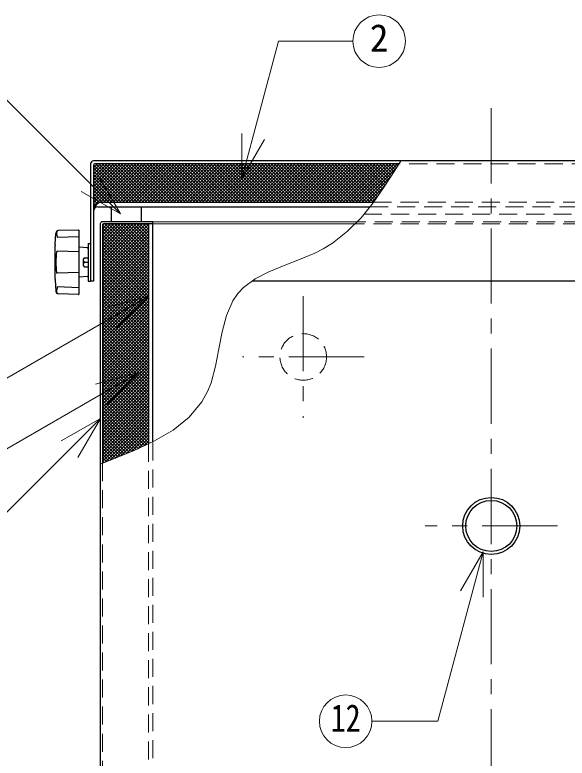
# Model space of a CAD drawing. Units: millimetres at full size, sheet at 1:10; details may follow other scales. Extents: x -2123 to 1927, y -1358 to 1452.
# Drawn here: x -1789.6 to -1422.4, y -520.1 to -25.4 of the extents above; entities that cross this region are included whole.
import ezdxf
from ezdxf.enums import TextEntityAlignment as Align

# ---------------------------------------------------------------- set-up
doc = ezdxf.new("R2010")
doc.units = ezdxf.units.MM
doc.header["$LTSCALE"] = 10
doc.linetypes.add('CHAIN1', pattern=[8, 5, -1, 1, -1])
doc.linetypes.add('DASHED1', pattern=[1.8, 1.2, -0.6])
doc.layers.add('0-0', color=7, linetype='Continuous', lineweight=18)
doc.styles.add('ＭＳ ゴシック', font='')
doc.styles.get('ＭＳ ゴシック').set_extended_font_data('MS Gothic')

msp = doc.modelspace()

# ---------------------------------------------------------------- linework, layer by layer
at = {"layer": '0-0'}
for p, q in [((-1638.69, -134.44), (-1614.17, -42.94)), ((-1564.84, -42.94), (-1614.17, -42.94)), ((-1719.4, -157.9), (-1805.96, -71.35)), ((-1638.69, -134.44), (-1638.69, -104.44)), ((-1638.69, -134.44), (-1623.69, -108.46)), ((-1719.4, -157.9), (-1734.4, -131.92)), ((-1719.4, -157.9), (-1745.39, -142.9)), ((-1700.49, -212.62), (-1812.37, -277.21)), ((-1700.49, -212.62), (-1729.47, -220.38)), ((-1700.49, -212.62), (-1721.71, -233.83)), ((-1707.06, -263.47), (-1830.3, -334.62)), ((-1707.06, -263.47), (-1736.03, -271.24)), ((-1707.06, -263.47), (-1728.27, -284.68)), ((-1732.7, -293.98), (-1823.55, -384.84)), ((-1732.7, -293.98), (-1758.68, -308.98)), ((-1732.7, -293.98), (-1747.7, -319.96)), ((-1478.23, -382.87), (-1508.43, -495.58)), ((-1478.23, -382.87), (-1493.23, -408.85)), ((-1478.23, -382.87), (-1478.23, -412.87)), ((-1552.11, -495.58), (-1508.43, -495.58))]:
    msp.add_line(p, q, dxfattribs=at)
at = {"layer": '0-0', "color": 4, "linetype": 'CHAIN1', "lineweight": 9}
for p, q in [((-1472.8, -87.59), (-1472.8, -818.09)), ((-1597.8, -212.59), (-1597.8, -293.59)), ((-1557.3, -253.09), (-1638.3, -253.09)), ((-1428.8, -365.59), (-1516.8, -365.59))]:
    msp.add_line(p, q, dxfattribs=at)
at = {"layer": '0-0', "color": 5, "lineweight": 25}
for p, q in [((-1208.3, -122.59), (-1737.3, -122.59)), ((-1739.3, -124.59), (-1739.3, -202.59)), ((-1737.3, -125.59), (-1737.3, -202.59)), ((-1534.15, -124.59), (-1736.3, -124.59)), ((-1734.3, -153.09), (-1553.44, -153.09)), ((-1731.3, -150.09), (-1551.06, -150.09)), ((-1725.3, -163.09), (-1725.3, -153.09)), ((-1705.3, -163.09), (-1705.3, -153.09)), ((-1697.8, -163.09), (-1731.3, -163.09)), ((-1697.8, -309.55), (-1697.8, -163.09)), ((-1732.8, -164.59), (-1732.8, -753.59)), ((-1731.3, -165.34), (-1731.3, -323.82)), ((-1697.8, -164.59), (-1730.55, -164.59)), ((-1700.8, -164.59), (-1700.8, -310.97)), ((-1762.79, -178.32), (-1762.4, -170.94)), ((-1747.32, -168.62), (-1760.47, -169.05)), ((-1746.8, -211.05), (-1746.8, -169.12)), ((-1746.8, -173.15), (-1761.35, -173.64)), ((-1740.8, -177.59), (-1739.3, -177.59)), ((-1762.8, -201.32), (-1762.8, -178.85)), ((-1746.8, -183.23), (-1761.35, -182.75)), ((-1741.26, -180.55), (-1746.8, -180.09)), ((-1744.05, -187.74), (-1744.05, -192.44)), ((-1743.43, -187.09), (-1740.8, -187.09)), ((-1743.43, -190.09), (-1740.8, -190.09)), ((-1746.8, -196.94), (-1761.35, -197.43)), ((-1743.43, -193.09), (-1740.8, -193.09)), ((-1762.79, -201.85), (-1762.4, -209.23)), ((-1741.26, -199.62), (-1746.8, -200.09)), ((-1737.3, -202.59), (-1739.3, -202.59)), ((-1206.3, -202.59), (-1631.75, -202.59)), ((-1746.8, -207.02), (-1761.35, -206.54)), ((-1747.32, -211.55), (-1760.47, -211.13))]:
    msp.add_line(p, q, dxfattribs=at)
at = {"layer": '0-0', "color": 4, "lineweight": 9}
for p, q in [((-1737.3, -152.67), (-1709.21, -124.59)), ((-1737.3, -150.55), (-1711.33, -124.59)), ((-1737.3, -148.43), (-1713.46, -124.59)), ((-1737.3, -146.31), (-1715.58, -124.59)), ((-1737.3, -144.19), (-1717.7, -124.59)), ((-1737.3, -142.07), (-1719.82, -124.59)), ((-1737.3, -139.95), (-1721.94, -124.59)), ((-1737.3, -137.83), (-1724.06, -124.59)), ((-1737.3, -135.7), (-1726.18, -124.59)), ((-1737.3, -133.58), (-1728.3, -124.59)), ((-1737.3, -131.46), (-1730.43, -124.59)), ((-1737.3, -129.34), (-1732.55, -124.59)), ((-1737.3, -127.22), (-1734.67, -124.59)), ((-1737.3, -127.34), (-1714.55, -150.09)), ((-1737.25, -125.27), (-1712.43, -150.09)), ((-1735.81, -124.59), (-1710.31, -150.09)), ((-1733.69, -124.59), (-1708.19, -150.09)), ((-1732.78, -150.27), (-1707.09, -124.59)), ((-1731.57, -124.59), (-1706.07, -150.09)), ((-1730.47, -150.09), (-1704.97, -124.59)), ((-1729.45, -124.59), (-1703.95, -150.09)), ((-1728.35, -150.09), (-1702.85, -124.59)), ((-1727.33, -124.59), (-1701.83, -150.09)), ((-1726.23, -150.09), (-1700.73, -124.59)), ((-1725.2, -124.59), (-1699.7, -150.09)), ((-1724.11, -150.09), (-1698.61, -124.59)), ((-1723.08, -124.59), (-1697.58, -150.09)), ((-1721.99, -150.09), (-1696.49, -124.59)), ((-1720.96, -124.59), (-1695.46, -150.09)), ((-1719.86, -150.09), (-1694.36, -124.59)), ((-1718.84, -124.59), (-1693.34, -150.09)), ((-1717.74, -150.09), (-1692.24, -124.59)), ((-1716.72, -124.59), (-1691.22, -150.09)), ((-1715.62, -150.09), (-1690.12, -124.59)), ((-1714.6, -124.59), (-1689.1, -150.09)), ((-1713.5, -150.09), (-1688, -124.59)), ((-1712.48, -124.59), (-1686.98, -150.09)), ((-1711.38, -150.09), (-1685.88, -124.59)), ((-1710.36, -124.59), (-1684.86, -150.09)), ((-1709.26, -150.09), (-1683.76, -124.59)), ((-1708.23, -124.59), (-1682.73, -150.09)), ((-1707.14, -150.09), (-1681.64, -124.59)), ((-1706.11, -124.59), (-1680.61, -150.09)), ((-1705.01, -150.09), (-1679.51, -124.59)), ((-1703.99, -124.59), (-1678.49, -150.09)), ((-1702.89, -150.09), (-1677.39, -124.59)), ((-1701.87, -124.59), (-1676.37, -150.09)), ((-1700.77, -150.09), (-1675.27, -124.59)), ((-1699.75, -124.59), (-1674.25, -150.09)), ((-1698.65, -150.09), (-1673.15, -124.59)), ((-1697.63, -124.59), (-1672.13, -150.09)), ((-1696.53, -150.09), (-1671.03, -124.59)), ((-1695.51, -124.59), (-1670.01, -150.09)), ((-1694.41, -150.09), (-1668.91, -124.59)), ((-1693.38, -124.59), (-1667.88, -150.09)), ((-1692.29, -150.09), (-1666.79, -124.59)), ((-1691.26, -124.59), (-1665.76, -150.09)), ((-1690.17, -150.09), (-1664.67, -124.59)), ((-1689.14, -124.59), (-1663.64, -150.09)), ((-1688.04, -150.09), (-1662.54, -124.59)), ((-1687.02, -124.59), (-1661.52, -150.09)), ((-1685.92, -150.09), (-1660.42, -124.59)), ((-1684.9, -124.59), (-1659.4, -150.09)), ((-1683.8, -150.09), (-1658.3, -124.59)), ((-1682.78, -124.59), (-1657.28, -150.09)), ((-1681.68, -150.09), (-1656.18, -124.59)), ((-1680.66, -124.59), (-1655.16, -150.09)), ((-1679.56, -150.09), (-1654.06, -124.59)), ((-1678.54, -124.59), (-1653.04, -150.09)), ((-1677.44, -150.09), (-1651.94, -124.59)), ((-1676.41, -124.59), (-1650.91, -150.09)), ((-1675.32, -150.09), (-1649.82, -124.59)), ((-1674.29, -124.59), (-1648.79, -150.09)), ((-1673.19, -150.09), (-1647.69, -124.59)), ((-1672.17, -124.59), (-1646.67, -150.09)), ((-1671.07, -150.09), (-1645.57, -124.59)), ((-1670.05, -124.59), (-1644.55, -150.09)), ((-1668.95, -150.09), (-1643.45, -124.59)), ((-1667.93, -124.59), (-1642.43, -150.09)), ((-1666.83, -150.09), (-1641.33, -124.59)), ((-1665.81, -124.59), (-1640.31, -150.09)), ((-1664.71, -150.09), (-1639.21, -124.59)), ((-1663.69, -124.59), (-1638.19, -150.09)), ((-1662.59, -150.09), (-1637.09, -124.59)), ((-1661.57, -124.59), (-1636.07, -150.09)), ((-1660.47, -150.09), (-1634.97, -124.59)), ((-1659.44, -124.59), (-1633.94, -150.09)), ((-1658.35, -150.09), (-1632.85, -124.59)), ((-1657.32, -124.59), (-1631.82, -150.09)), ((-1656.22, -150.09), (-1630.72, -124.59)), ((-1655.2, -124.59), (-1629.7, -150.09)), ((-1654.1, -150.09), (-1628.6, -124.59)), ((-1653.08, -124.59), (-1627.58, -150.09)), ((-1651.98, -150.09), (-1626.48, -124.59)), ((-1650.96, -124.59), (-1625.46, -150.09)), ((-1649.86, -150.09), (-1624.36, -124.59)), ((-1648.84, -124.59), (-1623.34, -150.09)), ((-1647.74, -150.09), (-1622.24, -124.59)), ((-1646.72, -124.59), (-1621.22, -150.09)), ((-1645.62, -150.09), (-1620.12, -124.59)), ((-1644.59, -124.59), (-1619.09, -150.09)), ((-1643.5, -150.09), (-1618, -124.59)), ((-1642.47, -124.59), (-1616.97, -150.09)), ((-1641.37, -150.09), (-1615.87, -124.59)), ((-1640.35, -124.59), (-1614.85, -150.09)), ((-1639.25, -150.09), (-1613.75, -124.59)), ((-1638.23, -124.59), (-1612.73, -150.09)), ((-1637.13, -150.09), (-1611.63, -124.59)), ((-1636.11, -124.59), (-1610.61, -150.09)), ((-1635.01, -150.09), (-1609.51, -124.59)), ((-1633.99, -124.59), (-1608.49, -150.09)), ((-1632.89, -150.09), (-1607.39, -124.59)), ((-1631.87, -124.59), (-1606.37, -150.09)), ((-1630.77, -150.09), (-1605.27, -124.59)), ((-1629.75, -124.59), (-1604.25, -150.09)), ((-1628.65, -150.09), (-1603.15, -124.59)), ((-1627.62, -124.59), (-1602.12, -150.09)), ((-1626.53, -150.09), (-1601.03, -124.59)), ((-1625.5, -124.59), (-1600, -150.09)), ((-1624.4, -150.09), (-1598.9, -124.59)), ((-1623.38, -124.59), (-1597.88, -150.09)), ((-1622.28, -150.09), (-1596.78, -124.59)), ((-1621.26, -124.59), (-1595.76, -150.09)), ((-1620.16, -150.09), (-1594.66, -124.59)), ((-1619.14, -124.59), (-1593.64, -150.09)), ((-1618.04, -150.09), (-1592.54, -124.59)), ((-1617.02, -124.59), (-1591.52, -150.09)), ((-1615.92, -150.09), (-1590.42, -124.59)), ((-1614.9, -124.59), (-1589.4, -150.09)), ((-1613.8, -150.09), (-1588.3, -124.59)), ((-1612.77, -124.59), (-1587.27, -150.09)), ((-1611.68, -150.09), (-1586.18, -124.59)), ((-1610.65, -124.59), (-1585.15, -150.09)), ((-1609.56, -150.09), (-1584.06, -124.59)), ((-1608.53, -124.59), (-1583.03, -150.09)), ((-1607.43, -150.09), (-1581.93, -124.59)), ((-1606.41, -124.59), (-1580.91, -150.09)), ((-1605.31, -150.09), (-1579.81, -124.59)), ((-1604.29, -124.59), (-1578.79, -150.09)), ((-1603.19, -150.09), (-1577.69, -124.59)), ((-1602.17, -124.59), (-1576.67, -150.09)), ((-1601.07, -150.09), (-1575.57, -124.59)), ((-1600.05, -124.59), (-1574.55, -150.09)), ((-1598.95, -150.09), (-1573.45, -124.59)), ((-1597.93, -124.59), (-1572.43, -150.09)), ((-1596.83, -150.09), (-1571.33, -124.59)), ((-1595.8, -124.59), (-1570.3, -150.09)), ((-1594.71, -150.09), (-1569.21, -124.59)), ((-1593.68, -124.59), (-1568.18, -150.09)), ((-1592.58, -150.09), (-1567.08, -124.59)), ((-1591.56, -124.59), (-1566.06, -150.09)), ((-1590.46, -150.09), (-1564.96, -124.59)), ((-1589.44, -124.59), (-1563.94, -150.09)), ((-1588.34, -150.09), (-1562.84, -124.59)), ((-1587.32, -124.59), (-1561.82, -150.09)), ((-1586.22, -150.09), (-1560.72, -124.59)), ((-1585.2, -124.59), (-1559.7, -150.09)), ((-1584.1, -150.09), (-1558.6, -124.59)), ((-1583.08, -124.59), (-1557.58, -150.09)), ((-1581.98, -150.09), (-1556.48, -124.59)), ((-1580.95, -124.59), (-1555.45, -150.09)), ((-1579.86, -150.09), (-1554.36, -124.59)), ((-1578.83, -124.59), (-1553.33, -150.09)), ((-1577.74, -150.09), (-1552.24, -124.59)), ((-1576.71, -124.59), (-1551.21, -150.09)), ((-1575.61, -150.09), (-1550.11, -124.59)), ((-1574.59, -124.59), (-1550.25, -148.93)), ((-1573.49, -150.09), (-1547.99, -124.59)), ((-1572.47, -124.59), (-1549.37, -147.68)), ((-1571.37, -150.09), (-1545.87, -124.59)), ((-1570.35, -124.59), (-1548.5, -146.44)), ((-1569.25, -150.09), (-1543.75, -124.59)), ((-1568.23, -124.59), (-1547.62, -145.19)), ((-1567.13, -150.09), (-1541.63, -124.59)), ((-1566.11, -124.59), (-1546.75, -143.95)), ((-1565.01, -150.09), (-1539.51, -124.59)), ((-1563.98, -124.59), (-1545.87, -142.7)), ((-1562.89, -150.09), (-1537.39, -124.59)), ((-1561.86, -124.59), (-1544.99, -141.46)), ((-1560.76, -150.09), (-1535.26, -124.59)), ((-1559.74, -124.59), (-1544.12, -140.21)), ((-1558.64, -150.09), (-1535.82, -127.26)), ((-1557.62, -124.59), (-1543.28, -138.93)), ((-1555.5, -124.59), (-1542.45, -137.64)), ((-1553.38, -124.59), (-1541.62, -136.34)), ((-1551.26, -124.59), (-1540.79, -135.05)), ((-1549.14, -124.59), (-1539.96, -133.76)), ((-1547.01, -124.59), (-1539.13, -132.47)), ((-1544.89, -124.59), (-1538.3, -131.18)), ((-1542.77, -124.59), (-1537.47, -129.89)), ((-1540.65, -124.59), (-1536.65, -128.59)), ((-1538.53, -124.59), (-1535.83, -127.28)), ((-1536.41, -124.59), (-1535.02, -125.98)), ((-1534.29, -124.59), (-1534.2, -124.67)), ((-1737.3, -129.46), (-1716.68, -150.09)), ((-1737.3, -131.58), (-1718.8, -150.09)), ((-1556.52, -150.09), (-1539.53, -133.1)), ((-1737.3, -133.7), (-1720.92, -150.09)), ((-1737.3, -135.82), (-1723.04, -150.09)), ((-1737.3, -137.95), (-1725.16, -150.09)), ((-1737.3, -140.07), (-1727.28, -150.09)), ((-1737.3, -142.19), (-1729.4, -150.09)), ((-1554.4, -150.09), (-1543.35, -139.04)), ((-1737.3, -144.31), (-1731.52, -150.09)), ((-1737.3, -146.43), (-1733.3, -150.43)), ((-1552.28, -150.09), (-1548.18, -145.98)), ((-1737.3, -148.55), (-1734.71, -151.15)), ((-1737.3, -150.67), (-1735.83, -152.15)), ((-1737.3, -152.8), (-1736.68, -153.42)), ((-1737.3, -154.8), (-1737.12, -154.61)), ((-1737.3, -154.92), (-1737.2, -155.01)), ((-1562.02, -163.09), (-1697.8, -163.09)), ((-1731.3, -193.34), (-1702.54, -164.59)), ((-1731.3, -191.22), (-1704.67, -164.59)), ((-1731.3, -189.1), (-1706.79, -164.59)), ((-1731.3, -186.98), (-1708.91, -164.59)), ((-1731.3, -184.86), (-1711.03, -164.59)), ((-1731.3, -182.74), (-1713.15, -164.59)), ((-1731.3, -180.62), (-1715.27, -164.59)), ((-1731.3, -178.49), (-1717.39, -164.59)), ((-1731.3, -176.37), (-1719.51, -164.59)), ((-1731.3, -174.25), (-1721.64, -164.59)), ((-1731.3, -172.13), (-1723.76, -164.59)), ((-1731.3, -170.01), (-1725.88, -164.59)), ((-1731.3, -167.89), (-1728, -164.59)), ((-1731.3, -165.77), (-1730.12, -164.59)), ((-1731.3, -195.47), (-1700.8, -164.97)), ((-1731.3, -197.59), (-1700.8, -167.09)), ((-1731.3, -167.28), (-1700.8, -197.78)), ((-1731.28, -165.18), (-1700.8, -195.66)), ((-1729.75, -164.59), (-1700.8, -193.54)), ((-1727.63, -164.59), (-1700.8, -191.42)), ((-1725.51, -164.59), (-1700.8, -189.3)), ((-1723.39, -164.59), (-1700.8, -187.17)), ((-1721.27, -164.59), (-1700.8, -185.05)), ((-1719.15, -164.59), (-1700.8, -182.93)), ((-1717.02, -164.59), (-1700.8, -180.81)), ((-1714.9, -164.59), (-1700.8, -178.69)), ((-1712.78, -164.59), (-1700.8, -176.57)), ((-1710.66, -164.59), (-1700.8, -174.45)), ((-1708.54, -164.59), (-1700.8, -172.32)), ((-1706.42, -164.59), (-1700.8, -170.2)), ((-1704.3, -164.59), (-1700.8, -168.08)), ((-1702.18, -164.59), (-1700.8, -165.96)), ((-1563.51, -164.59), (-1697.8, -164.59)), ((-1731.3, -199.71), (-1700.8, -169.21)), ((-1731.3, -169.4), (-1700.8, -199.9)), ((-1731.3, -201.83), (-1700.8, -171.33)), ((-1731.3, -171.52), (-1700.8, -202.02)), ((-1731.3, -203.95), (-1700.8, -173.45)), ((-1731.3, -173.64), (-1700.8, -204.14)), ((-1731.3, -206.07), (-1700.8, -175.57)), ((-1731.3, -175.77), (-1700.8, -206.27)), ((-1731.3, -208.19), (-1700.8, -177.69)), ((-1731.3, -177.89), (-1700.8, -208.39)), ((-1731.3, -210.31), (-1700.8, -179.81)), ((-1731.3, -180.01), (-1700.8, -210.51)), ((-1731.3, -212.44), (-1700.8, -181.94)), ((-1731.3, -182.13), (-1700.8, -212.63)), ((-1731.3, -214.56), (-1700.8, -184.06)), ((-1731.3, -184.25), (-1700.8, -214.75)), ((-1731.3, -216.68), (-1700.8, -186.18)), ((-1731.3, -186.37), (-1700.8, -216.87)), ((-1731.3, -218.8), (-1700.8, -188.3)), ((-1731.3, -188.49), (-1700.8, -218.99)), ((-1731.3, -220.92), (-1700.8, -190.42)), ((-1731.3, -190.61), (-1700.8, -221.11)), ((-1731.3, -223.04), (-1700.8, -192.54)), ((-1731.3, -192.74), (-1700.8, -223.24)), ((-1731.3, -225.16), (-1700.8, -194.66)), ((-1731.3, -194.86), (-1700.8, -225.36)), ((-1731.3, -227.29), (-1700.8, -196.79)), ((-1731.3, -196.98), (-1700.8, -227.48)), ((-1731.3, -229.41), (-1700.8, -198.91)), ((-1731.3, -199.1), (-1700.8, -229.6)), ((-1731.3, -231.53), (-1700.8, -201.03)), ((-1731.3, -201.22), (-1700.8, -231.72)), ((-1731.3, -233.65), (-1700.8, -203.15)), ((-1731.3, -203.34), (-1700.8, -233.84)), ((-1731.3, -235.77), (-1700.8, -205.27)), ((-1731.3, -205.46), (-1700.8, -235.96)), ((-1731.3, -237.89), (-1700.8, -207.39)), ((-1731.3, -207.59), (-1700.8, -238.09)), ((-1731.3, -240.01), (-1700.8, -209.51)), ((-1731.3, -209.71), (-1700.8, -240.21)), ((-1731.3, -242.13), (-1700.8, -211.63)), ((-1731.3, -211.83), (-1700.8, -242.33)), ((-1731.3, -244.26), (-1700.8, -213.76)), ((-1731.3, -213.95), (-1700.8, -244.45)), ((-1731.3, -246.38), (-1700.8, -215.88)), ((-1731.3, -216.07), (-1700.8, -246.57)), ((-1731.3, -248.5), (-1700.8, -218)), ((-1731.3, -218.19), (-1700.8, -248.69)), ((-1731.3, -250.62), (-1700.8, -220.12)), ((-1731.3, -220.31), (-1700.8, -250.81)), ((-1731.3, -252.74), (-1700.8, -222.24)), ((-1731.3, -222.43), (-1700.8, -252.93)), ((-1731.3, -254.86), (-1700.8, -224.36)), ((-1731.3, -224.56), (-1700.8, -255.06)), ((-1731.3, -256.98), (-1700.8, -226.48)), ((-1731.3, -226.68), (-1700.8, -257.18)), ((-1731.3, -259.1), (-1700.8, -228.6)), ((-1731.3, -228.8), (-1700.8, -259.3)), ((-1731.3, -261.23), (-1700.8, -230.73)), ((-1731.3, -230.92), (-1700.8, -261.42)), ((-1731.3, -263.35), (-1700.8, -232.85)), ((-1731.3, -233.04), (-1700.8, -263.54)), ((-1731.3, -265.47), (-1700.8, -234.97)), ((-1731.3, -235.16), (-1700.8, -265.66)), ((-1731.3, -267.59), (-1700.8, -237.09)), ((-1731.3, -237.28), (-1700.8, -267.78)), ((-1731.3, -269.71), (-1700.8, -239.21)), ((-1731.3, -239.41), (-1700.8, -269.91)), ((-1731.3, -271.83), (-1700.8, -241.33)), ((-1731.3, -241.53), (-1700.8, -272.03)), ((-1731.3, -273.95), (-1700.8, -243.45)), ((-1731.3, -243.65), (-1700.8, -274.15)), ((-1731.3, -276.08), (-1700.8, -245.58)), ((-1731.3, -245.77), (-1700.8, -276.27)), ((-1731.3, -278.2), (-1700.8, -247.7)), ((-1731.3, -247.89), (-1700.8, -278.39)), ((-1731.3, -280.32), (-1700.8, -249.82)), ((-1731.3, -250.01), (-1700.8, -280.51)), ((-1731.3, -282.44), (-1700.8, -251.94)), ((-1731.3, -252.13), (-1700.8, -282.63)), ((-1731.3, -284.56), (-1700.8, -254.06)), ((-1731.3, -254.25), (-1700.8, -284.75)), ((-1731.3, -286.68), (-1700.8, -256.18)), ((-1731.3, -256.38), (-1700.8, -286.88)), ((-1731.3, -288.8), (-1700.8, -258.3)), ((-1731.3, -258.5), (-1700.8, -289)), ((-1731.3, -290.92), (-1700.8, -260.42)), ((-1731.3, -260.62), (-1700.8, -291.12)), ((-1731.3, -293.05), (-1700.8, -262.55)), ((-1731.3, -262.74), (-1700.8, -293.24)), ((-1731.3, -295.17), (-1700.8, -264.67)), ((-1731.3, -264.86), (-1700.8, -295.36)), ((-1731.3, -297.29), (-1700.8, -266.79)), ((-1731.3, -266.98), (-1700.8, -297.48)), ((-1731.3, -299.41), (-1700.8, -268.91)), ((-1731.3, -269.1), (-1700.8, -299.6)), ((-1731.3, -301.53), (-1700.8, -271.03)), ((-1731.3, -271.23), (-1700.8, -301.73)), ((-1731.3, -303.65), (-1700.8, -273.15)), ((-1731.3, -273.35), (-1700.8, -303.85)), ((-1731.3, -305.77), (-1700.8, -275.27)), ((-1731.3, -275.47), (-1700.8, -305.97)), ((-1731.3, -307.9), (-1700.8, -277.4)), ((-1731.3, -277.59), (-1700.8, -308.09)), ((-1731.3, -310.02), (-1700.8, -279.52)), ((-1731.3, -279.71), (-1700.8, -310.21)), ((-1731.3, -312.14), (-1700.8, -281.64)), ((-1731.3, -281.83), (-1701.73, -311.4)), ((-1731.3, -314.26), (-1700.8, -283.76)), ((-1731.3, -283.95), (-1703.17, -312.08)), ((-1731.3, -316.38), (-1700.8, -285.88)), ((-1731.3, -286.07), (-1704.61, -312.76)), ((-1731.3, -318.5), (-1700.8, -288)), ((-1731.3, -288.2), (-1706.06, -313.44)), ((-1731.3, -320.62), (-1700.8, -290.12)), ((-1731.3, -290.32), (-1707.5, -314.12)), ((-1731.3, -322.74), (-1700.8, -292.24)), ((-1731.3, -292.44), (-1708.94, -314.8)), ((-1731.3, -294.56), (-1710.39, -315.47)), ((-1731.3, -296.68), (-1711.9, -316.08)), ((-1729.6, -323.16), (-1700.8, -294.37)), ((-1726.15, -321.83), (-1700.8, -296.49)), ((-1731.3, -298.8), (-1713.41, -316.69)), ((-1731.3, -300.92), (-1714.92, -317.31)), ((-1722.64, -320.44), (-1700.8, -298.61)), ((-1719.06, -318.99), (-1700.8, -300.73)), ((-1731.3, -303.04), (-1716.43, -317.92)), ((-1731.3, -305.17), (-1717.93, -318.53)), ((-1715.49, -317.54), (-1700.8, -302.85)), ((-1711.91, -316.08), (-1700.8, -304.97)), ((-1731.3, -307.29), (-1719.44, -319.15)), ((-1731.3, -309.41), (-1720.95, -319.76)), ((-1731.3, -311.53), (-1722.46, -320.37)), ((-1708.12, -314.41), (-1700.8, -307.09)), ((-1704.11, -312.52), (-1700.8, -309.22)), ((-1731.3, -313.65), (-1723.97, -320.99)), ((-1731.3, -315.77), (-1725.49, -321.58)), ((-1731.3, -317.89), (-1727.02, -322.17)), ((-1731.3, -320.02), (-1728.56, -322.76)), ((-1731.3, -322.14), (-1730.09, -323.35))]:
    msp.add_line(p, q, dxfattribs=at)
at = {"layer": '0-0', "linetype": 'DASHED1'}
for p, q in [((-1209.3, -124.59), (-1534.15, -124.59)), ((-1553.44, -153.09), (-1211.3, -153.09)), ((-1551.06, -150.09), (-1214.3, -150.09)), ((-1214.3, -163.09), (-1562.02, -163.09)), ((-1215.05, -164.59), (-1563.51, -164.59)), ((-1700.8, -310.97), (-1700.8, -721.09)), ((-1697.8, -718.09), (-1697.8, -309.55)), ((-1731.3, -323.82), (-1731.3, -752.84))]:
    msp.add_line(p, q, dxfattribs=at)
at = {"layer": '0-0', "color": 4, "linetype": 'DASHED1', "lineweight": 9}
msp.add_line((-1557.5, -158.09), (-1385.8, -158.09), dxfattribs=at)
at = {"layer": '0-0'}
msp.add_lwpolyline([(-1532.91, -122.59), (-1536.92, -129.03), (-1543.96, -139.99), (-1551.38, -150.55), (-1559.42, -160.45), (-1568.3, -169.44), (-1578.28, -177.27), (-1584.65, -181.18), (-1590.22, -184.01), (-1600.32, -188.32), (-1610.62, -192.31), (-1620.6, -196.43), (-1629.78, -201.14), (-1637.65, -206.91), (-1641.41, -210.91), (-1644.69, -215.8), (-1648.84, -225.51), (-1651.69, -236.37), (-1653.9, -247.81), (-1656.16, -259.3), (-1659.15, -270.26), (-1661.49, -276.17), (-1665.26, -282.98), (-1673.76, -293.19), (-1684.38, -301.75), (-1696.68, -309.02), (-1710.17, -315.38), (-1724.4, -321.16), (-1732.8, -324.4)], dxfattribs=at)
at = {"layer": '0-0', "color": 5, "lineweight": 25}
msp.add_lwpolyline([(-1740.8, -177.59), (-1740.8, -202.59), (-1739.3, -202.59)], dxfattribs=at)
at = {"layer": '0-0'}
for centre in [(-1547.34, -42.94), (-1569.61, -495.58)]:
    msp.add_circle(centre, 17.5, dxfattribs=at)
at = {"layer": '0-0', "color": 4, "linetype": 'DASHED1', "lineweight": 9}
msp.add_circle((-1597.8, -253.09), 15.5, dxfattribs=at)
at = {"layer": '0-0', "color": 5, "lineweight": 25}
for radius in [19, 17]:
    msp.add_circle((-1472.8, -365.59), radius, dxfattribs=at)
for centre, radius, start, end in [((-1737.3, -124.59), 2, 90, 180), ((-1736.3, -125.59), 1, 90, 180), ((-1731.3, -156.09), 6, 90, 180), ((-1734.3, -156.09), 3, 90, 180), ((-1731.3, -164.59), 1.5, 90, 180), ((-1730.55, -165.34), 0.75, 90, 180), ((-1760.4, -171.05), 2, 91.8458, 176.9809), ((-1759.73, -170.58), 2.07, 141.267, 176.9724), ((-1751.84, -170.66), 9.96, 178.9094, 197.38), ((-1747.3, -169.12), 0.5, 0, 91.8458), ((-1752.8, -178.85), 10, 176.9809, 180), ((-1761.37, -183.25), 0.5, 88.0909, 172.7013), ((-1741.3, -181.05), 0.5, 0, 85.2364), ((-1707.96, -190.09), 54.34, 172.7013, 187.2987), ((-1741.95, -188.59), 2.11, 134.6245, 225.3755), ((-1742.48, -188.62), 1.79, 121.6281, 150.7594), ((-1741.95, -191.59), 2.11, 134.6245, 225.3755), ((-1742.48, -191.56), 1.79, 209.2406, 238.3719), ((-1761.37, -196.93), 0.5, 187.2987, 271.9092), ((-1752.8, -201.32), 10, 180, 183.0191), ((-1741.3, -199.13), 0.5, 274.7636, 0), ((-1751.84, -209.51), 9.96, 162.62, 181.0906), ((-1760.4, -209.13), 2, 183.0191, 268.1542), ((-1759.73, -209.59), 2.07, 183.0276, 218.733), ((-1747.3, -211.05), 0.5, 268.1542, 0)]:
    msp.add_arc(centre, radius, start, end, dxfattribs=at)

# ---------------------------------------------------------------- texts
at = {"layer": '0-0', "style": 'ＭＳ ゴシック'}
msp.add_text('2', height=18.33, dxfattribs=at).set_placement((-1553.59, -55.44), align=Align.BOTTOM_LEFT)
at = {"layer": '0-0', "style": 'ＭＳ ゴシック', "width": 0.8}
msp.add_text('12', height=18.33, dxfattribs=at).set_placement((-1579.61, -508.08), align=Align.BOTTOM_LEFT)

doc.saveas('drawing.dxf')
